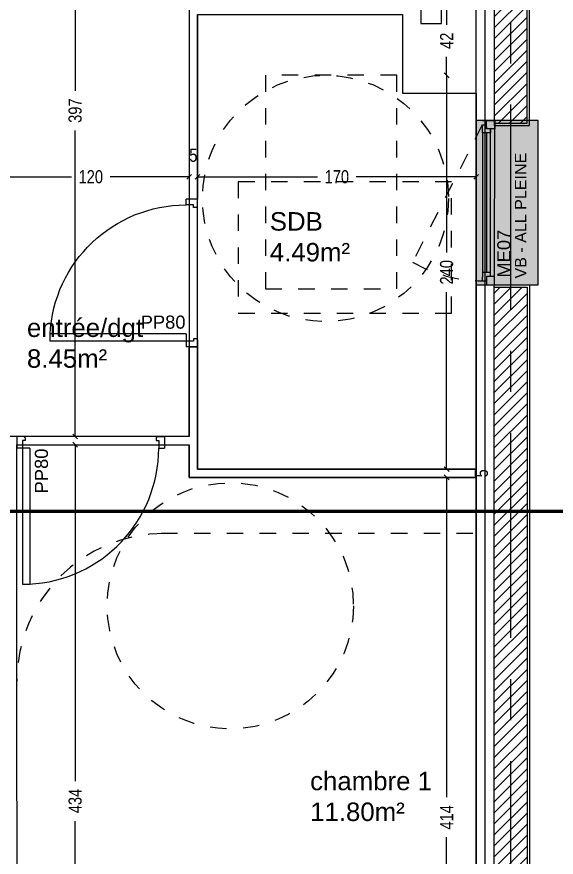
# Model space of a CAD drawing. Header units: millimetres. Extents: x -11.2 to 21.5, y -11.4 to 6.7.
# Drawn here: x 7.19 to 10.48, y -5.13 to -0.01 of the extents above; entities that cross this region are included whole.
import ezdxf
from ezdxf.enums import TextEntityAlignment as Align

# ---------------------------------------------------------------- set-up
doc = ezdxf.new("R2010")
doc.units = ezdxf.units.MM
for name, pattern in [('0.0.1_Plan masse$0$cartouche PRO tranche 1$0${ Batten }', [0]), ('AXESx2', [4, 2.5, -0.5, 0.5, -0.5]), ('CACHE', [0.375, 0.25, -0.125]), ('INTERROMPU', [0.75, 0.5, -0.25])]:
    doc.linetypes.add(name, pattern=pattern)
doc.layers.get('Defpoints').update_dxf_attribs({"color": 1})
for name, color, linetype in [('01_AH_Coupes', 195, 'AXESx2'), ("02_AH_Files d'axes", 147, 'AXESx2'), ('02_AH_Structure Maçonnée', 230, 'Continuous'), ('02_AH_Structure Maçonnée_H', 231, 'Continuous'), ('03_AH_Menuiseries Ext', 3, 'Continuous'), ('04_AH_Cloisons', 150, 'Continuous'), ('04_AH_Cloisons_H', 153, 'Continuous'), ('04_AH_Isolation', 2, 'Continuous'), ('04_AH_Isolation_H', 2, 'Continuous'), ('04_AH_Menuiseries Int', 62, 'Continuous'), ('07_AH_Côtes 50e', 7, 'Continuous'), ('07_AH_Perso-Symboles-...', 8, 'Continuous'), ('07_AH_Textes 50e', 7, 'Continuous')]:
    doc.layers.add(name, color=color, linetype=linetype)
doc.layers.add('07_AH_SHAB', color=130, linetype='Continuous', plot=False)
doc.layers.add('10_AH_PANTONE BLANC', color=7, linetype='Continuous', lineweight=0, true_color=0xffffff)
doc.styles.add('ARIAL', font='arial.ttf', dxfattribs={"width": 0.8})
doc.styles.get("Standard").update_dxf_attribs({"font": 'arial.ttf'})
doc.styles.add('Texte 1000', font='arial.ttf', dxfattribs={"height": 1.5})
doc.styles.add('Texte 50', font='arial.ttf', dxfattribs={"height": 0.075})
doc.dimstyles.new('B+B_50', dxfattribs={"dimscale": 0, "dimtxt": 0.08, "dimasz": 0.03, "dimexe": 0.015, "dimexo": 0.03, "dimgap": 0.05, "dimtad": 0, "dimdec": 0, "dimlfac": 100, "dimdsep": 46, "dimtxsty": 'ARIAL', "dimblk": 'OBLIQUE', "dimcen": 0, "dimse1": 1, "dimse2": 1, "dimadec": 0, "dimazin": 0, "dimtp": 5, "dimtm": 2, "dimtfac": 1, "dimtdec": 0, "dimtofl": 0, "dimtmove": 2, "dimatfit": 3, "dimldrblk": 'OBLIQUE', "dimfxl": 1, "dimtolj": 1, "dimarcsym": 0})
pattern_1 = [(45, (-4278.352016, -28.523303), (-0.03367596045, 0.03367596045), [])]

# ---------------------------------------------------------------- blocks, each defined once
blk = doc.blocks.new('*U24')
at = {"ltscale": 2}
for p, q in [((-0.4075, 0.035), (-0.45, 0.035)), ((-0.45, 0.035), (-0.45, 0.025)), ((-0.45, 0.025), (-0.45, 0.025)), ((-0.45, 0.025), (-0.45, -0.025)), ((-0.4, 0.01), (-0.415, 0.01)), ((-0.415, 0.01), (-0.415, -0.035)), ((-0.4075, 0.035), (-0.4, 0.0275)), ((-0.4, 0.0275), (-0.4, 0.01)), ((0.4075, 0.035), (0.4, 0.0275)), ((0.4, 0.0275), (0.4, 0.01)), ((0.4, 0.01), (0.415, 0.01)), ((0.4075, 0.035), (0.45, 0.035)), ((0.415, 0.01), (0.415, -0.035)), ((0.45, 0.035), (0.45, 0.025)), ((0.45, 0.025), (0.45, 0.025)), ((0.45, 0.025), (0.45, -0.025)), ((-0.45, -0.025), (-0.45, -0.035)), ((-0.45, -0.025), (-0.45, -0.025)), ((-0.415, -0.035), (-0.45, -0.035)), ((-0.37, -0.035), (-0.415, -0.035)), ((-0.415, -0.035), (-0.415, -0.8639)), ((-0.37, -0.035), (-0.37, -0.8639)), ((0.415, -0.035), (0.45, -0.035)), ((0.45, -0.025), (0.45, -0.025)), ((0.45, -0.025), (0.45, -0.035)), ((-0.415, -0.8639), (-0.37, -0.8639))]:
    blk.add_line(p, q, dxfattribs=at)
blk.add_arc((-0.415, -0.035), 0.83, 272.7735, 0, dxfattribs=at)
blk.add_attdef('TYPE', text='', height=0.08, rotation=90).set_placement((-0.3, -0.1879), align=Align.MIDDLE_LEFT)
blk = doc.blocks.new('*U13')
at = {"ltscale": 2}
for p, q in [((-0.4075, 0.035), (-0.45, 0.035)), ((-0.45, 0.035), (-0.45, 0.025)), ((-0.45, 0.025), (-0.45, 0.025)), ((-0.45, 0.025), (-0.45, -0.025)), ((-0.4, 0.01), (-0.415, 0.01)), ((-0.415, 0.01), (-0.415, -0.035)), ((-0.4075, 0.035), (-0.4, 0.0275)), ((-0.4, 0.0275), (-0.4, 0.01)), ((0.4075, 0.035), (0.4, 0.0275)), ((0.4, 0.0275), (0.4, 0.01)), ((0.4, 0.01), (0.415, 0.01)), ((0.4075, 0.035), (0.45, 0.035)), ((0.415, 0.01), (0.415, -0.035)), ((0.45, 0.035), (0.45, 0.025)), ((0.45, 0.025), (0.45, 0.025)), ((0.45, 0.025), (0.45, -0.025)), ((-0.45, -0.025), (-0.45, -0.035)), ((-0.45, -0.025), (-0.45, -0.025)), ((-0.415, -0.035), (-0.45, -0.035)), ((-0.37, -0.035), (-0.415, -0.035)), ((-0.415, -0.035), (-0.415, -0.8639)), ((-0.37, -0.035), (-0.37, -0.8639)), ((0.415, -0.035), (0.45, -0.035)), ((0.45, -0.025), (0.45, -0.025)), ((0.45, -0.025), (0.45, -0.035)), ((-0.415, -0.8639), (-0.37, -0.8639))]:
    blk.add_line(p, q, dxfattribs=at)
blk.add_arc((-0.415, -0.035), 0.83, 272.7735, 0, dxfattribs=at)
blk.add_attdef('TYPE', text='', height=0.08, rotation=90).set_placement((-0.3, -0.1879), align=Align.MIDDLE_LEFT)
blk = doc.blocks.new('_Oblique')
at = {"color": 0, "linetype": 'ByBlock', "lineweight": -2}
blk.add_line((-0.5, -0.5), (0.5, 0.5), dxfattribs=at)
blk = doc.blocks.new('*D249')
at = {"layer": '07_AH_Côtes 50e', "color": 0, "lineweight": -2, "transparency": 16777216}
for p, q in [((11.0361, -1.6613), (11.0361, -4.3532)), ((11.0361, -7.2859), (11.0361, -4.594))]:
    blk.add_line(p, q, dxfattribs=at)
at = {"layer": 'Defpoints', "color": 0, "transparency": 16777216}
for p in [(10.3301, -1.6613), (11.0361, -1.6613), (10.315, -7.2859)]:
    blk.add_point(p, dxfattribs=at)
at = {"layer": '07_AH_Côtes 50e', "color": 0, "lineweight": -2, "transparency": 16777216, "xscale": 0.03, "yscale": 0.03, "zscale": 0.03}
for p, rotation in [((11.0361, -1.6613), 90), ((11.0361, -7.2859), 270)]:
    blk.add_blockref('_Oblique', p, dxfattribs=dict(at, rotation=rotation))
at = {"layer": '07_AH_Côtes 50e', "color": 0, "transparency": 16777216, "insert": (11.0361, -4.4736), "char_height": 0.08, "attachment_point": 5, "rotation": 90, "style": 'ARIAL'}
blk.add_mtext('\\A1;562', dxfattribs=at)
blk = doc.blocks.new('*D250')
at = {"layer": '07_AH_Côtes 50e', "color": 0, "lineweight": -2, "transparency": 16777216}
for p, q in [((11.0361, -0.6613), (11.0361, -1.0437)), ((11.0361, -1.6613), (11.0361, -1.2789))]:
    blk.add_line(p, q, dxfattribs=at)
at = {"layer": 'Defpoints', "color": 0, "transparency": 16777216}
for p in [(10.4698, -0.6613), (11.0361, -0.6613), (10.3301, -1.6613)]:
    blk.add_point(p, dxfattribs=at)
at = {"layer": '07_AH_Côtes 50e', "color": 0, "lineweight": -2, "transparency": 16777216, "xscale": 0.03, "yscale": 0.03, "zscale": 0.03}
for p, rotation in [((11.0361, -0.6613), 90), ((11.0361, -1.6613), 270)]:
    blk.add_blockref('_Oblique', p, dxfattribs=dict(at, rotation=rotation))
at = {"layer": '07_AH_Côtes 50e', "color": 0, "transparency": 16777216, "insert": (11.0361, -1.1613), "char_height": 0.08, "attachment_point": 5, "rotation": 90, "style": 'ARIAL'}
blk.add_mtext('\\A1;100', dxfattribs=at)
blk = doc.blocks.new('*D251')
at = {"layer": '07_AH_Côtes 50e', "color": 0, "lineweight": -2, "transparency": 16777216}
for p, q in [((11.0361, 1.7249), (11.0361, 0.6531)), ((11.0361, -0.6613), (11.0361, 0.4105))]:
    blk.add_line(p, q, dxfattribs=at)
at = {"layer": 'Defpoints', "color": 0, "transparency": 16777216}
for p in [(10.315, 1.7249), (11.0361, 1.7249), (10.4698, -0.6613)]:
    blk.add_point(p, dxfattribs=at)
at = {"layer": '07_AH_Côtes 50e', "color": 0, "lineweight": -2, "transparency": 16777216, "xscale": 0.03, "yscale": 0.03, "zscale": 0.03}
for p, rotation in [((11.0361, 1.7249), 90), ((11.0361, -0.6613), 270)]:
    blk.add_blockref('_Oblique', p, dxfattribs=dict(at, rotation=rotation))
at = {"layer": '07_AH_Côtes 50e', "color": 0, "transparency": 16777216, "insert": (11.0361, 0.5318), "char_height": 0.08, "attachment_point": 5, "rotation": 90, "style": 'ARIAL'}
blk.add_mtext('\\A1;239', dxfattribs=at)
blk = doc.blocks.new('*D253')
at = {"layer": '07_AH_Côtes 50e', "color": 0, "lineweight": -2, "transparency": 16777216}
for p, q in [((11.4681, 4.5359), (11.4681, -1.2401)), ((11.4681, -7.3009), (11.4681, -1.5249))]:
    blk.add_line(p, q, dxfattribs=at)
at = {"layer": 'Defpoints', "color": 0, "transparency": 16777216}
for p in [(7.2239, 4.5359), (11.4681, 4.5359), (7.2239, -7.3009)]:
    blk.add_point(p, dxfattribs=at)
at = {"layer": '07_AH_Côtes 50e', "color": 0, "lineweight": -2, "transparency": 16777216, "xscale": 0.03, "yscale": 0.03, "zscale": 0.03}
for p, rotation in [((11.4681, 4.5359), 90), ((11.4681, -7.3009), 270)]:
    blk.add_blockref('_Oblique', p, dxfattribs=dict(at, rotation=rotation))
at = {"layer": '07_AH_Côtes 50e', "color": 0, "transparency": 16777216, "insert": (11.4681, -1.3825), "char_height": 0.08, "attachment_point": 5, "rotation": 90, "style": 'ARIAL'}
blk.add_mtext('\\A1;1184', dxfattribs=at)
blk = doc.blocks.new('*D272')
at = {"layer": '07_AH_Côtes 50e', "color": 0, "lineweight": -2, "transparency": 16777216}
for p, q in [((-6.1533, -10.1999), (1.9457, -10.1999)), ((10.33, -10.1999), (2.231, -10.1999))]:
    blk.add_line(p, q, dxfattribs=at)
at = {"layer": 'Defpoints', "color": 0, "transparency": 16777216}
for p in [(-6.1533, -4.6448), (10.33, -4.6448), (10.33, -10.1999)]:
    blk.add_point(p, dxfattribs=at)
at = {"layer": '07_AH_Côtes 50e', "color": 0, "lineweight": -2, "transparency": 16777216, "xscale": 0.03, "yscale": 0.03, "zscale": 0.03, "rotation": 180}
blk.add_blockref('_Oblique', (-6.1533, -10.1999), dxfattribs=at)
at = {"layer": '07_AH_Côtes 50e', "color": 0, "lineweight": -2, "transparency": 16777216, "xscale": 0.03, "yscale": 0.03, "zscale": 0.03}
blk.add_blockref('_Oblique', (10.33, -10.1999), dxfattribs=at)
at = {"layer": '07_AH_Côtes 50e', "color": 0, "transparency": 16777216, "insert": (2.0883, -10.1999), "char_height": 0.08, "attachment_point": 5, "style": 'ARIAL'}
blk.add_mtext('\\A1;1648', dxfattribs=at)
blk = doc.blocks.new('me07sdb')
at = {"layer": '10_AH_PANTONE BLANC'}
h = blk.add_hatch(color=256, dxfattribs=at)
h.dxf.hatch_style = 1
h.paths.add_polyline_path([(4288.8302, 27.8619), (4288.8298, 26.8619), (4288.4516, 26.862), (4288.452, 27.862)])
at = {"ltscale": 0.1}
for p, q in [((4288.4896, 27.862), (4288.5146, 27.862)), ((4288.5146, 27.862), (4288.5146, 27.862)), ((4288.5146, 27.8245), (4288.5146, 27.812)), ((4288.4895, 27.787), (4288.4892, 26.937)), ((4288.5145, 27.787), (4288.5142, 26.937))]:
    blk.add_line(p, q, dxfattribs=at)
at = {"color": 251}
blk.add_line((4288.5642, 26.912), (4288.5646, 27.862), dxfattribs=at)
at = {"ltscale": 0.1}
for points in [[(4288.452, 27.862), (4288.4516, 26.862), (4288.8298, 26.8619), (4288.8302, 27.8619)], [(4288.5646, 27.812), (4288.5146, 27.812), (4288.5146, 27.862), (4288.5646, 27.862)], [(4288.5142, 26.912), (4288.5141, 26.862), (4288.5641, 26.862), (4288.5642, 26.912)], [(4288.5642, 26.912), (4288.5142, 26.912), (4288.5141, 26.862), (4288.5641, 26.862)]]:
    blk.add_lwpolyline(points, close=True, dxfattribs=at)
blk.add_lwpolyline([(4288.8298, 26.8619), (4288.8302, 27.8619), (4288.452, 27.862), (4288.4516, 26.862)], close=True)
at = {"color": 251, "linetype": 'CACHE', "ltscale": 0.3, "flags": 128}
blk.add_lwpolyline([(4288.4891, 27.8366), (4288.0645, 27.0003)], dxfattribs=at)
at = {"ltscale": 0.1}
for points in [[(4288.5396, 27.812), (4288.5395, 27.787), (4288.4895, 27.787), (4288.4896, 27.837), (4288.5146, 27.837)], [(4288.5146, 27.8245), (4288.5146, 27.812)], [(4288.5392, 26.912), (4288.5396, 27.812)], [(4288.5392, 26.912), (4288.5392, 26.937), (4288.4892, 26.937), (4288.4891, 26.887), (4288.5141, 26.887)]]:
    blk.add_lwpolyline(points, dxfattribs=at)
at = {"color": 251, "linetype": 'CACHE', "ltscale": 0.3}
blk.add_arc((4288.4892, 27.7366), 0.85, 240.0257, 270.0257, dxfattribs=at)
for s, width, gutter_width, insert, char_height, attachment_point, rotation, style in [('\\A1;VB - ALL PLEINE', 2.370484, 0.4, (4288.7575, 27.2833), 0.07, 8, 90.0001, 'Texte 50'), ('ME07', 1.459488, 7.5, (4288.5799, 26.9054), 0.08, 1, 89.9745, 'Texte 1000')]:
    blk.add_mtext_dynamic_manual_height_columns(s, width=width, gutter_width=gutter_width, heights=[0], dxfattribs=dict(insert=insert, char_height=char_height, attachment_point=attachment_point, rotation=rotation, style=style))
blk = doc.blocks.new('*D362')
at = {"layer": '07_AH_Côtes 50e', "color": 0, "lineweight": -2, "transparency": 16777216}
for p, q in [((7.0414, -0.9885), (7.5233, -0.9885)), ((8.2403, -0.9885), (7.7584, -0.9885))]:
    blk.add_line(p, q, dxfattribs=at)
at = {"layer": 'Defpoints', "color": 0, "transparency": 16777216}
for p in [(8.2403, -0.9885), (7.0414, -1.2271), (8.2403, -1.2928)]:
    blk.add_point(p, dxfattribs=at)
at = {"layer": '07_AH_Côtes 50e', "color": 0, "lineweight": -2, "transparency": 16777216, "xscale": 0.03, "yscale": 0.03, "zscale": 0.03, "rotation": 180}
blk.add_blockref('_Oblique', (7.0414, -0.9885), dxfattribs=at)
at = {"layer": '07_AH_Côtes 50e', "color": 0, "lineweight": -2, "transparency": 16777216, "xscale": 0.03, "yscale": 0.03, "zscale": 0.03}
blk.add_blockref('_Oblique', (8.2403, -0.9885), dxfattribs=at)
at = {"layer": '07_AH_Côtes 50e', "color": 0, "transparency": 16777216, "insert": (7.6408, -0.9885), "char_height": 0.08, "attachment_point": 5, "style": 'ARIAL'}
blk.add_mtext('\\A1;120', dxfattribs=at)
blk = doc.blocks.new('*D363')
at = {"layer": 'Defpoints', "color": 0, "transparency": 16777216}
for p in [(8.291, -0.9885), (8.2403, -1.2928), (8.291, -1.3846)]:
    blk.add_point(p, dxfattribs=at)
at = {"layer": '07_AH_Côtes 50e', "color": 0, "transparency": 16777216, "insert": (8.2656, -0.8578), "char_height": 0.08, "attachment_point": 5, "style": 'ARIAL'}
blk.add_mtext('\\A1;5', dxfattribs=at)
blk = doc.blocks.new('*D364')
at = {"layer": '07_AH_Côtes 50e', "color": 0, "lineweight": -2, "transparency": 16777216}
for p, q in [((8.291, -0.9885), (9.0226, -0.9885)), ((9.9895, -0.9885), (9.2578, -0.9885))]:
    blk.add_line(p, q, dxfattribs=at)
at = {"layer": 'Defpoints', "color": 0, "transparency": 16777216}
for p in [(9.9895, -0.9885), (9.9895, -1.2651), (8.291, -1.3846)]:
    blk.add_point(p, dxfattribs=at)
at = {"layer": '07_AH_Côtes 50e', "color": 0, "lineweight": -2, "transparency": 16777216, "xscale": 0.03, "yscale": 0.03, "zscale": 0.03, "rotation": 180}
blk.add_blockref('_Oblique', (8.291, -0.9885), dxfattribs=at)
at = {"layer": '07_AH_Côtes 50e', "color": 0, "lineweight": -2, "transparency": 16777216, "xscale": 0.03, "yscale": 0.03, "zscale": 0.03}
blk.add_blockref('_Oblique', (9.9895, -0.9885), dxfattribs=at)
at = {"layer": '07_AH_Côtes 50e', "color": 0, "transparency": 16777216, "insert": (9.1402, -0.9885), "char_height": 0.08, "attachment_point": 5, "style": 'ARIAL'}
blk.add_mtext('\\A1;170', dxfattribs=at)
blk = doc.blocks.new('*D371')
at = {"layer": '07_AH_Côtes 50e', "color": 0, "lineweight": -2, "transparency": 16777216}
for p, q in [((9.8094, -2.8196), (9.8094, -4.7684)), ((9.8094, -6.9609), (9.8094, -5.0121))]:
    blk.add_line(p, q, dxfattribs=at)
at = {"layer": 'Defpoints', "color": 0, "transparency": 16777216}
for p in [(9.6235, -2.8196), (9.8094, -2.8196), (9.6235, -6.9609)]:
    blk.add_point(p, dxfattribs=at)
at = {"layer": '07_AH_Côtes 50e', "color": 0, "lineweight": -2, "transparency": 16777216, "xscale": 0.03, "yscale": 0.03, "zscale": 0.03}
for p, rotation in [((9.8094, -2.8196), 89.99966744340755), ((9.8094, -6.9609), 269.9996674434075)]:
    blk.add_blockref('_Oblique', p, dxfattribs=dict(at, rotation=rotation))
at = {"layer": '07_AH_Côtes 50e', "color": 0, "transparency": 16777216, "insert": (9.8094, -4.8902), "char_height": 0.08, "attachment_point": 5, "rotation": 89.9997, "style": 'ARIAL'}
blk.add_mtext('\\A1;414', dxfattribs=at)
blk = doc.blocks.new('*D372')
at = {"layer": 'Defpoints', "color": 0, "transparency": 16777216}
for p in [(9.1403, -2.7696), (9.8094, -2.7696), (9.6235, -2.8196)]:
    blk.add_point(p, dxfattribs=at)
at = {"layer": '07_AH_Côtes 50e', "color": 0, "transparency": 16777216, "insert": (10.0215, -2.7946), "char_height": 0.08, "attachment_point": 5, "rotation": 89.9997, "style": 'ARIAL'}
blk.add_mtext('\\A1;5', dxfattribs=at)
blk = doc.blocks.new('*D373')
at = {"layer": '07_AH_Côtes 50e', "color": 0, "lineweight": -2, "transparency": 16777216}
for p, q in [((9.8094, -0.3701), (9.8094, -1.4487)), ((9.8094, -2.7696), (9.8094, -1.691))]:
    blk.add_line(p, q, dxfattribs=at)
at = {"layer": 'Defpoints', "color": 0, "transparency": 16777216}
for p in [(9.5299, -0.3701), (9.8094, -0.3701), (9.1403, -2.7696)]:
    blk.add_point(p, dxfattribs=at)
at = {"layer": '07_AH_Côtes 50e', "color": 0, "lineweight": -2, "transparency": 16777216, "xscale": 0.03, "yscale": 0.03, "zscale": 0.03}
for p, rotation in [((9.8094, -0.3701), 89.99966744340742), ((9.8094, -2.7696), 269.9996674434074)]:
    blk.add_blockref('_Oblique', p, dxfattribs=dict(at, rotation=rotation))
at = {"layer": '07_AH_Côtes 50e', "color": 0, "transparency": 16777216, "insert": (9.8094, -1.5699), "char_height": 0.08, "attachment_point": 5, "rotation": 89.9997, "style": 'ARIAL'}
blk.add_mtext('\\A1;240', dxfattribs=at)
blk = doc.blocks.new('*D374')
at = {"layer": '07_AH_Côtes 50e', "color": 0, "lineweight": -2, "transparency": 16777216}
for p, q in [((9.8094, 0.05), (9.8094, -0.0633)), ((9.8094, -0.3701), (9.8094, -0.2569))]:
    blk.add_line(p, q, dxfattribs=at)
at = {"layer": 'Defpoints', "color": 0, "transparency": 16777216}
for p in [(9.5524, 0.05), (9.8094, 0.05), (9.5299, -0.3701)]:
    blk.add_point(p, dxfattribs=at)
at = {"layer": '07_AH_Côtes 50e', "color": 0, "lineweight": -2, "transparency": 16777216, "xscale": 0.03, "yscale": 0.03, "zscale": 0.03}
for p, rotation in [((9.8094, 0.05), 89.99966744340742), ((9.8094, -0.3701), 269.9996674434074)]:
    blk.add_blockref('_Oblique', p, dxfattribs=dict(at, rotation=rotation))
at = {"layer": '07_AH_Côtes 50e', "color": 0, "transparency": 16777216, "insert": (9.8094, -0.1601), "char_height": 0.08, "attachment_point": 5, "rotation": 89.9997, "style": 'ARIAL'}
blk.add_mtext('\\A1;42', dxfattribs=at)
blk = doc.blocks.new('*D378')
at = {"layer": '07_AH_Côtes 50e', "color": 0, "lineweight": -2, "transparency": 16777216}
for p, q in [((7.5456, -2.6209), (7.5456, -4.6691)), ((7.5456, -6.9609), (7.5456, -4.9128))]:
    blk.add_line(p, q, dxfattribs=at)
at = {"layer": 'Defpoints', "color": 0, "transparency": 16777216}
for p in [(7.19, -2.6209), (7.5456, -2.6209), (7.1913, -6.9609)]:
    blk.add_point(p, dxfattribs=at)
at = {"layer": '07_AH_Côtes 50e', "color": 0, "lineweight": -2, "transparency": 16777216, "xscale": 0.03, "yscale": 0.03, "zscale": 0.03}
for p, rotation in [((7.5456, -2.6209), 90), ((7.5456, -6.9609), 270)]:
    blk.add_blockref('_Oblique', p, dxfattribs=dict(at, rotation=rotation))
at = {"layer": '07_AH_Côtes 50e', "color": 0, "transparency": 16777216, "insert": (7.5456, -4.7909), "char_height": 0.08, "attachment_point": 5, "rotation": 90, "style": 'ARIAL'}
blk.add_mtext('\\A1;434', dxfattribs=at)
blk = doc.blocks.new('*D384')
at = {"layer": '07_AH_Côtes 50e', "color": 0, "lineweight": -2, "transparency": 16777216}
for p, q in [((7.5456, 1.4), (7.5456, -0.4646)), ((7.5456, -2.5706), (7.5456, -0.706))]:
    blk.add_line(p, q, dxfattribs=at)
at = {"layer": 'Defpoints', "color": 0, "transparency": 16777216}
for p in [(7.5456, 1.4), (8.1656, 1.4), (8.1656, -2.5706)]:
    blk.add_point(p, dxfattribs=at)
at = {"layer": '07_AH_Côtes 50e', "color": 0, "lineweight": -2, "transparency": 16777216, "xscale": 0.03, "yscale": 0.03, "zscale": 0.03}
for p, rotation in [((7.5456, 1.4), 90), ((7.5456, -2.5706), 270)]:
    blk.add_blockref('_Oblique', p, dxfattribs=dict(at, rotation=rotation))
at = {"layer": '07_AH_Côtes 50e', "color": 0, "transparency": 16777216, "insert": (7.5456, -0.5853), "char_height": 0.08, "attachment_point": 5, "rotation": 90, "style": 'ARIAL'}
blk.add_mtext('\\A1;397', dxfattribs=at)

msp = doc.modelspace()

# ---------------------------------------------------------------- hatches: boundary and pattern name
at = {"layer": '02_AH_Structure Maçonnée_H'}
h = msp.add_hatch(dxfattribs=at)
h.set_pattern_fill('ANSI31', color=256, scale=0.015)
h.set_pattern_definition(pattern_1)
h.paths.add_polyline_path([(9.3203, 1.7098), (9.3203, 1.5098), (10.1, 1.5099), (10.1, -0.6612), (10.3, -0.6612), (10.3, 1.7099)])
h = msp.add_hatch(dxfattribs=at)
h.set_pattern_fill('ANSI31', color=256, scale=0.015)
h.set_pattern_definition(pattern_1)
h.paths.add_polyline_path([(9.1022, -7.2709), (9.1022, -7.0709), (10.1, -7.0709), (10.1, -1.6613), (10.3, -1.6613), (10.3, -7.2709)])

# ---------------------------------------------------------------- linework, layer by layer
at = {"layer": '01_AH_Coupes', "const_width": 0.02}
msp.add_lwpolyline([(-11.2342, -2.632), (-10.9081, -1.9145), (-10.9081, -3.0256), (20.2665, -3.0256), (20.2665, -1.9145), (20.5927, -2.632)], dxfattribs=at)
at = {"layer": "02_AH_Files d'axes", "ltscale": 0.5}
msp.add_line((10.2, -9.7978), (10.2, 5.8134), dxfattribs=at)
at = {"layer": '02_AH_Structure Maçonnée'}
for points in [[(9.3053, 1.7248), (9.3053, 1.5098), (10.1, 1.5099), (10.1, -0.6762), (10.315, -0.6762), (10.315, 1.7249)], [(9.3203, 1.7098), (9.3203, 1.5098), (10.1, 1.5099), (10.1, -0.6612), (10.3, -0.6612), (10.3, 1.7099)], [(9.0872, -7.2859), (9.0872, -7.0709), (10.1, -7.0709), (10.1, -1.6463), (10.315, -1.6463), (10.315, -7.2859)], [(9.1022, -7.2709), (9.1022, -7.0709), (10.1, -7.0709), (10.1, -1.6613), (10.3, -1.6613), (10.3, -7.2709)]]:
    msp.add_lwpolyline(points, close=True, dxfattribs=at)
at = {"layer": '04_AH_Cloisons'}
for points in [[(8.2914, 0), (8.2915, -1.1247), (8.2415, -1.1247), (8.2414, 0)], [(8.2413, -2.5706), (8.2413, -2.0247), (8.2915, -2.0247), (8.2907, -2.7696), (8.2907, -2.5696)], [(8.2907, -2.3791), (8.2907, -2.7696), (9.5599, -2.7696)], [(8.2413, -2.5706), (8.0899, -2.5706), (8.0899, -2.6206), (8.2413, -2.6206)], [(8.2907, -2.7696), (9.9899, -2.7696), (9.9899, -2.8196), (8.2413, -2.8196), (8.2413, -2.6206)]]:
    msp.add_lwpolyline(points, dxfattribs=at)
at = {"layer": '04_AH_Cloisons_H'}
msp.add_lwpolyline([(9.6523, 0.0499), (9.6528, -0.0546), (9.7778, -0.0544), (9.7773, 0.0501)], close=True, dxfattribs=at)
at = {"layer": '04_AH_Isolation'}
msp.add_line((9.99, -6.9609), (9.9897, 1.4), dxfattribs=at)
at = {"layer": '04_AH_Isolation_H', "linetype": '0.0.1_Plan masse$0$cartouche PRO tranche 1$0${ Batten }', "ltscale": 0.3}
msp.add_line((10.0444, -7.0154), (10.0444, 1.4555), dxfattribs=at)
at = {"layer": '07_AH_Perso-Symboles-...', "linetype": 'INTERROMPU', "ltscale": 0.2}
for points in [[(8.7054, -1.6702), (9.5054, -1.6702), (9.5054, -0.3702), (8.7054, -0.3702)], [(9.8397, -1.8184), (9.8397, -1.0184), (8.5397, -1.0184), (8.5397, -1.8184)]]:
    msp.add_lwpolyline(points, close=True, dxfattribs=at)
msp.add_lwpolyline([(9.9699, -3.1609), (8.0699, -3.1609)], dxfattribs=at)
for centre in [(9.0709, -1.1202), (8.4908, -3.602)]:
    msp.add_circle(centre, 0.75, dxfattribs=at)
msp.add_arc((8.0899, -4.0609), 0.9, 90, 180, dxfattribs=at)
at = {"layer": '07_AH_SHAB'}
for points in [[(7.0411, -1.64), (7.0415, -1.59), (6.3511, -1.59), (6.3511, -0.42), (7.0413, -0.42), (7.0415, -0.1), (6.3711, -0.1), (6.3711, 0.1), (6.0281, 0.1), (6.0281, 1.4), (8.2403, 1.4), (8.2403, -2.5708), (6.1797, -2.5705), (6.1797, -2.5709), (5.5014, -2.5704), (5.5001, -1.64), (5.4494, -1.64), (5.487, -1.64), (5.487, -1.64), (5.487, -1.64), (5.533, -1.64)], [(8.2909, 0), (9.54, -0.0004), (9.5398, -0.4795), (9.9899, -0.4797), (9.9903, -2.7698), (8.291, -2.7693)], [(7.1913, -6.9609), (7.19, -2.6209), (8.2413, -2.621), (8.2413, -2.8196), (9.1999, -2.8196), (9.1999, -2.8196), (9.9899, -2.8196), (9.9899, -6.9609)]]:
    msp.add_lwpolyline(points, close=True, dxfattribs=at)

# ---------------------------------------------------------------- block references
at = {"layer": '03_AH_Menuiseries Ext'}
msp.add_blockref('me07sdb', (-4278.4623, -28.5082), dxfattribs=at)
at = {"layer": '04_AH_Menuiseries Int'}
ref = msp.add_blockref('*U24', (8.2565, -1.5747), dxfattribs=dict(at, xscale=-1, rotation=270.006487944077))
ref.add_attrib('TYPE', 'PP80', dxfattribs={"layer": '0', "height": 0.08, "rotation": 0.0065}).set_placement((7.9448, -1.8737), align=Align.MIDDLE_LEFT)
ref = msp.add_blockref('*U13', (7.6399, -2.6056), dxfattribs=at)
ref.add_attrib('TYPE', 'PP80', dxfattribs={"layer": '0', "height": 0.08, "rotation": 90}).set_placement((7.3399, -2.9173), align=Align.MIDDLE_LEFT)

# ---------------------------------------------------------------- texts
at = {"layer": '07_AH_Textes 50e', "ltscale": 0.3, "char_height": 0.1125, "width": 6.63565, "attachment_point": 1, "style": 'Texte 50'}
for s, insert in [('SDB\\P4.49m²', (8.7318, -1.2038)), ('entrée/dgt\\P8.45m²', (7.2517, -1.8516)), ('chambre 1\\P11.80m²', (8.9776, -4.6127))]:
    msp.add_mtext(s, dxfattribs=dict(at, insert=insert))

# ---------------------------------------------------------------- dimensions: what is measured, and where the dimension line sits
at = {"layer": '07_AH_Côtes 50e'}
for base, p1, p2, angle, picture, middle in [((11.4681, 4.5359), (7.2239, -7.3009), (7.2239, 4.5359), 90, '*D253', (11.4681, -1.3825)), ((11.0361, 1.7249), (10.4698, -0.6613), (10.315, 1.7249), 90, '*D251', (11.0361, 0.5318)), ((7.5456, 1.4), (8.1656, -2.5706), (8.1656, 1.4), 90, '*D384', (7.5456, -0.5853)), ((9.8094, 0.05), (9.5299, -0.3701), (9.5524, 0.05), 269.9997, '*D374', (9.8094, -0.1601)), ((9.8094, -0.3701), (9.1403, -2.7696), (9.5299, -0.3701), 269.9997, '*D373', (9.8094, -1.5699)), ((11.0361, -0.6613), (10.3301, -1.6613), (10.4698, -0.6613), 90, '*D250', (11.0361, -1.1613)), ((11.0361, -1.6613), (10.315, -7.2859), (10.3301, -1.6613), 90, '*D249', (11.0361, -4.4736)), ((7.5456, -2.6209), (7.1913, -6.9609), (7.19, -2.6209), 90, '*D378', (7.5456, -4.7909)), ((9.8094, -2.7696), (9.6235, -2.8196), (9.1403, -2.7696), 269.9997, '*D372', (10.0215, -2.7946))]:
    dim = msp.add_linear_dim(base=base, p1=p1, p2=p2, angle=angle, dimstyle='B+B_50', override={"dimscale": 1}, dxfattribs=at)
    dim.commit()
    dim.dimension.update_dxf_attribs({"geometry": picture, "text_midpoint": middle})
for base, p1, p2, picture, middle in [((8.291, -0.9885), (8.2403, -1.2928), (8.291, -1.3846), '*D363', (8.2656, -0.8578)), ((8.2403, -0.9885), (7.0414, -1.2271), (8.2403, -1.2928), '*D362', (7.6408, -0.9885)), ((9.9895, -0.9885), (8.291, -1.3846), (9.9895, -1.2651), '*D364', (9.1402, -0.9885)), ((10.33, -10.1999), (-6.1533, -4.6448), (10.33, -4.6448), '*D272', (2.0883, -10.1999))]:
    dim = msp.add_linear_dim(base=base, p1=p1, p2=p2, dimstyle='B+B_50', override={"dimscale": 1}, dxfattribs=at)
    dim.commit()
    dim.dimension.update_dxf_attribs({"geometry": picture, "text_midpoint": middle})
dim = msp.add_aligned_dim(p1=(9.6235, -6.9609), p2=(9.6235, -2.8196), distance=-0.1859, dimstyle='B+B_50', override={"dimscale": 1}, dxfattribs=at)
dim.commit()
dim.dimension.update_dxf_attribs({"geometry": '*D371', "text_midpoint": (9.8094, -4.8902)})

doc.saveas('drawing.dxf')
